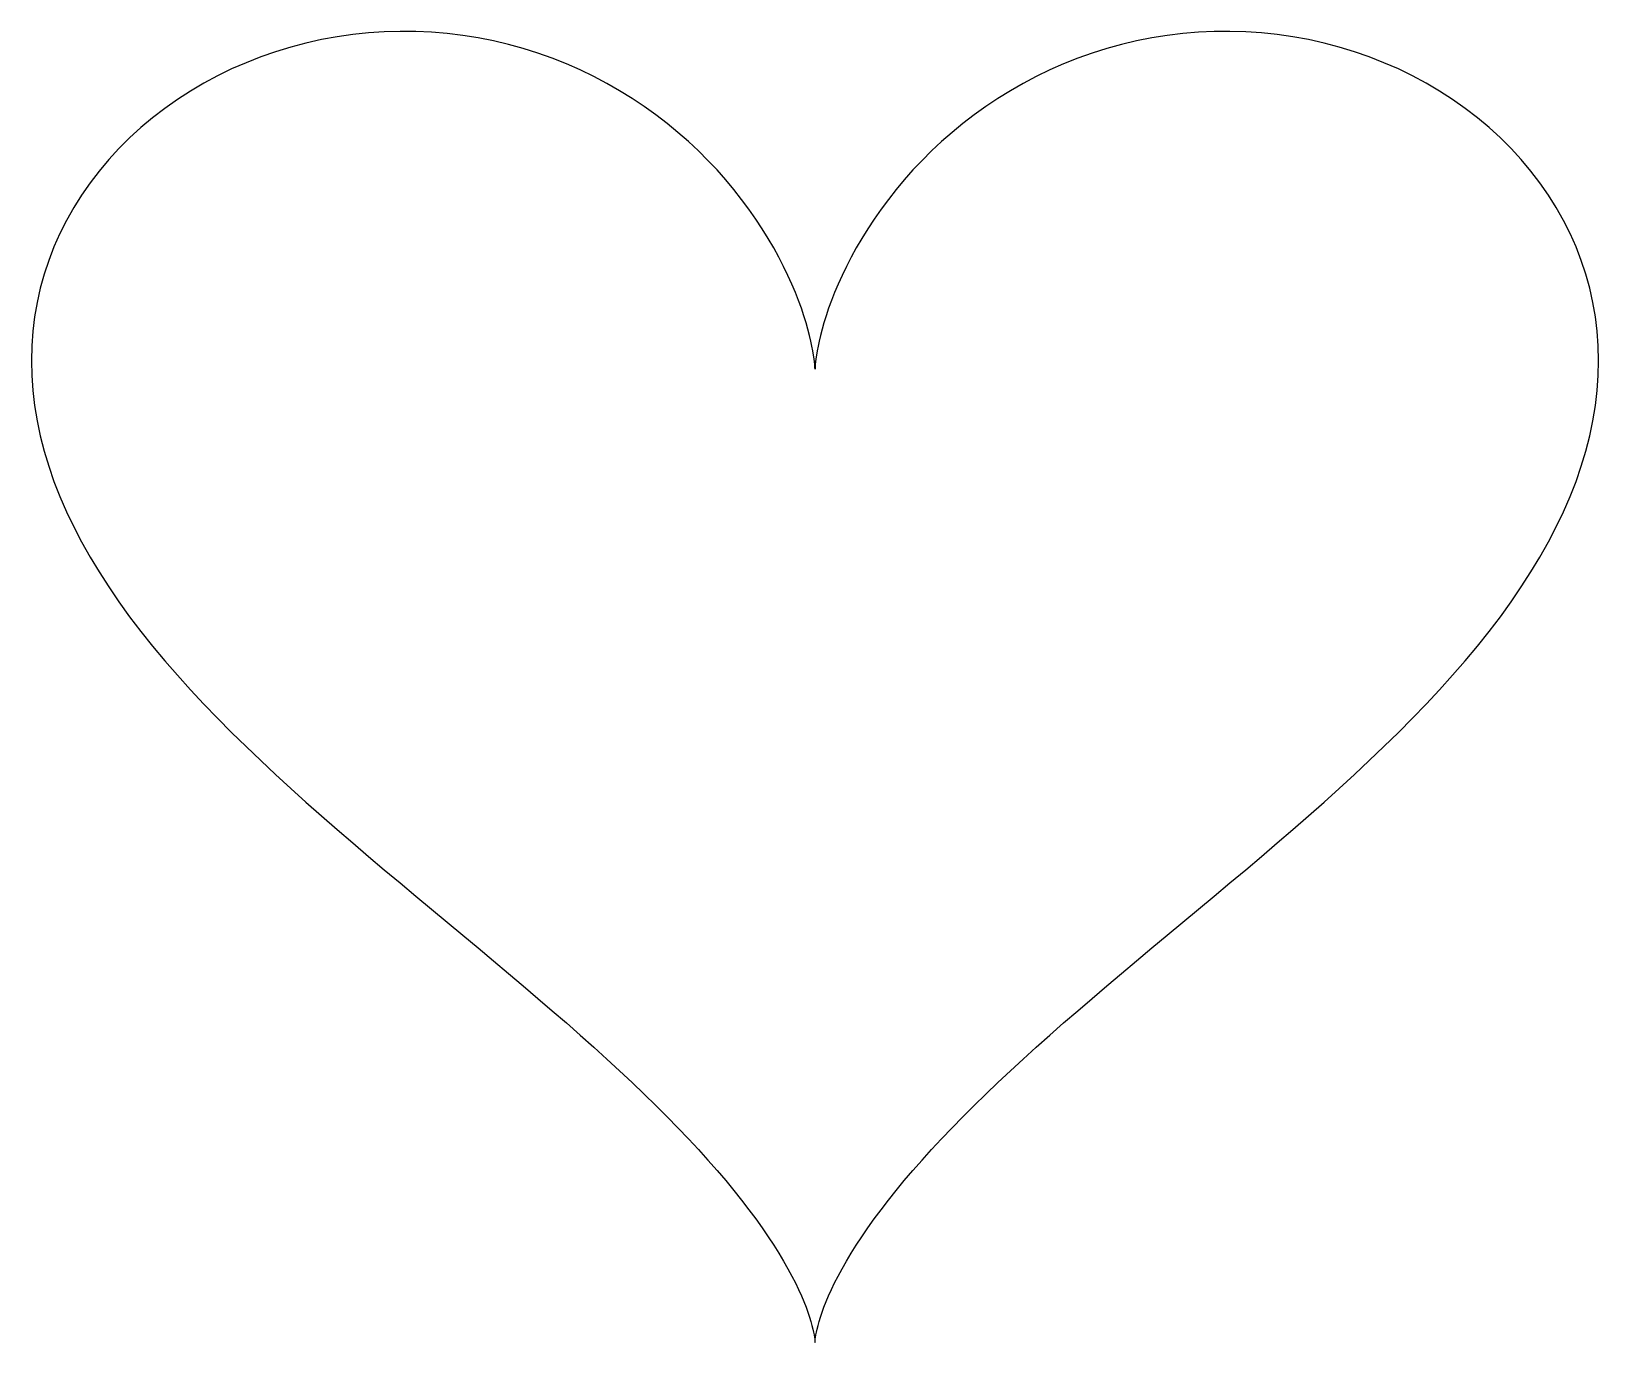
# Model space of a CAD drawing. Header units: metres. Extents: x -19 to 19, y -18.8 to 13.
import ezdxf

# ---------------------------------------------------------------- set-up
doc = ezdxf.new("R2010")
doc.units = ezdxf.units.M

msp = doc.modelspace()

# ---------------------------------------------------------------- linework, layer by layer
for p, q in [((-10.826, 12.948), (-11.208, 12.907)), ((-10.444, 12.973), (-10.826, 12.948)), ((-10.061, 12.984), (-10.444, 12.973)), ((-9.678, 12.981), (-10.061, 12.984)), ((-9.297, 12.963), (-9.678, 12.981)), ((-8.918, 12.932), (-9.297, 12.963)), ((-8.541, 12.886), (-8.918, 12.932)), ((8.918, 12.932), (8.541, 12.886)), ((9.297, 12.963), (8.918, 12.932)), ((9.678, 12.981), (9.297, 12.963)), ((10.061, 12.984), (9.678, 12.981)), ((10.444, 12.973), (10.061, 12.984)), ((10.826, 12.948), (10.444, 12.973)), ((11.208, 12.907), (10.826, 12.948)), ((-12.712, 12.602), (-13.079, 12.49)), ((-12.341, 12.7), (-12.712, 12.602)), ((-11.966, 12.784), (-12.341, 12.7)), ((-11.588, 12.853), (-11.966, 12.784)), ((-11.208, 12.907), (-11.588, 12.853)), ((-8.168, 12.826), (-8.541, 12.886)), ((-7.798, 12.753), (-8.168, 12.826)), ((-7.433, 12.666), (-7.798, 12.753)), ((-7.072, 12.567), (-7.433, 12.666)), ((-6.718, 12.455), (-7.072, 12.567)), ((7.072, 12.567), (6.718, 12.455)), ((7.433, 12.666), (7.072, 12.567)), ((7.798, 12.753), (7.433, 12.666)), ((8.168, 12.826), (7.798, 12.753)), ((8.541, 12.886), (8.168, 12.826)), ((11.588, 12.853), (11.208, 12.907)), ((11.966, 12.784), (11.588, 12.853)), ((12.341, 12.7), (11.966, 12.784)), ((12.712, 12.602), (12.341, 12.7)), ((13.079, 12.49), (12.712, 12.602)), ((-13.795, 12.225), (-14.144, 12.072)), ((-13.44, 12.364), (-13.795, 12.225)), ((-13.079, 12.49), (-13.44, 12.364)), ((-6.369, 12.331), (-6.718, 12.455)), ((-6.027, 12.195), (-6.369, 12.331)), ((-5.692, 12.048), (-6.027, 12.195)), ((6.027, 12.195), (5.692, 12.048)), ((6.369, 12.331), (6.027, 12.195)), ((6.718, 12.455), (6.369, 12.331)), ((13.44, 12.364), (13.079, 12.49)), ((13.795, 12.225), (13.44, 12.364)), ((14.144, 12.072), (13.795, 12.225)), ((-14.486, 11.906), (-14.819, 11.727)), ((-14.144, 12.072), (-14.486, 11.906)), ((-5.365, 11.89), (-5.692, 12.048)), ((-5.046, 11.722), (-5.365, 11.89)), ((5.365, 11.89), (5.046, 11.722)), ((5.692, 12.048), (5.365, 11.89)), ((14.486, 11.906), (14.144, 12.072)), ((14.819, 11.727), (14.486, 11.906)), ((-15.144, 11.535), (-15.46, 11.332)), ((-14.819, 11.727), (-15.144, 11.535)), ((-4.736, 11.545), (-5.046, 11.722)), ((-4.434, 11.358), (-4.736, 11.545)), ((4.736, 11.545), (4.434, 11.358)), ((5.046, 11.722), (4.736, 11.545)), ((15.144, 11.535), (14.819, 11.727)), ((15.46, 11.332), (15.144, 11.535)), ((-15.766, 11.116), (-16.061, 10.889)), ((-15.46, 11.332), (-15.766, 11.116)), ((-4.141, 11.164), (-4.434, 11.358)), ((-3.858, 10.961), (-4.141, 11.164)), ((4.141, 11.164), (3.858, 10.961)), ((4.434, 11.358), (4.141, 11.164)), ((15.766, 11.116), (15.46, 11.332)), ((16.061, 10.889), (15.766, 11.116)), ((-16.345, 10.651), (-16.617, 10.402)), ((-16.061, 10.889), (-16.345, 10.651)), ((-3.585, 10.751), (-3.858, 10.961)), ((-3.322, 10.536), (-3.585, 10.751)), ((3.585, 10.751), (3.322, 10.536)), ((3.858, 10.961), (3.585, 10.751)), ((16.345, 10.651), (16.061, 10.889)), ((16.617, 10.402), (16.345, 10.651)), ((-16.617, 10.402), (-16.876, 10.144)), ((-3.07, 10.314), (-3.322, 10.536)), ((-2.827, 10.088), (-3.07, 10.314)), ((3.07, 10.314), (2.827, 10.088)), ((3.322, 10.536), (3.07, 10.314)), ((16.876, 10.144), (16.617, 10.402)), ((-16.876, 10.144), (-17.123, 9.875)), ((-2.596, 9.858), (-2.827, 10.088)), ((2.827, 10.088), (2.596, 9.858)), ((17.123, 9.875), (16.876, 10.144)), ((-17.357, 9.597), (-17.576, 9.311)), ((-17.123, 9.875), (-17.357, 9.597)), ((-2.375, 9.624), (-2.596, 9.858)), ((-2.165, 9.388), (-2.375, 9.624)), ((2.375, 9.624), (2.165, 9.388)), ((2.596, 9.858), (2.375, 9.624)), ((17.357, 9.597), (17.123, 9.875)), ((17.576, 9.311), (17.357, 9.597)), ((-17.576, 9.311), (-17.781, 9.016)), ((-1.966, 9.151), (-2.165, 9.388)), ((-1.778, 8.912), (-1.966, 9.151)), ((1.966, 9.151), (1.778, 8.912)), ((2.165, 9.388), (1.966, 9.151)), ((17.781, 9.016), (17.576, 9.311)), ((-17.781, 9.016), (-17.972, 8.713)), ((-1.601, 8.674), (-1.778, 8.912)), ((1.778, 8.912), (1.601, 8.674)), ((17.972, 8.713), (17.781, 9.016)), ((-18.147, 8.403), (-18.307, 8.086)), ((-17.972, 8.713), (-18.147, 8.403)), ((-1.434, 8.436), (-1.601, 8.674)), ((-1.278, 8.2), (-1.434, 8.436)), ((1.434, 8.436), (1.278, 8.2)), ((1.601, 8.674), (1.434, 8.436)), ((18.147, 8.403), (17.972, 8.713)), ((18.307, 8.086), (18.147, 8.403)), ((-18.307, 8.086), (-18.451, 7.763)), ((-1.133, 7.966), (-1.278, 8.2)), ((1.278, 8.2), (1.133, 7.966)), ((18.451, 7.763), (18.307, 8.086)), ((-18.451, 7.763), (-18.578, 7.433)), ((-0.999, 7.735), (-1.133, 7.966)), ((-0.874, 7.508), (-0.999, 7.735)), ((0.999, 7.735), (0.874, 7.508)), ((1.133, 7.966), (0.999, 7.735)), ((18.578, 7.433), (18.451, 7.763)), ((-18.578, 7.433), (-18.689, 7.099)), ((-0.76, 7.286), (-0.874, 7.508)), ((-0.656, 7.069), (-0.76, 7.286)), ((0.76, 7.286), (0.656, 7.069)), ((0.874, 7.508), (0.76, 7.286)), ((18.689, 7.099), (18.578, 7.433)), ((-18.689, 7.099), (-18.784, 6.759)), ((-0.561, 6.859), (-0.656, 7.069)), ((-0.475, 6.655), (-0.561, 6.859)), ((0.561, 6.859), (0.475, 6.655)), ((0.656, 7.069), (0.561, 6.859)), ((18.784, 6.759), (18.689, 7.099)), ((-18.784, 6.759), (-18.861, 6.414)), ((-0.398, 6.459), (-0.475, 6.655)), ((0.475, 6.655), (0.398, 6.459)), ((18.861, 6.414), (18.784, 6.759)), ((-18.861, 6.414), (-18.922, 6.066)), ((-0.329, 6.271), (-0.398, 6.459)), ((-0.269, 6.092), (-0.329, 6.271)), ((-0.216, 5.923), (-0.269, 6.092)), ((0.269, 6.092), (0.216, 5.923)), ((0.329, 6.271), (0.269, 6.092)), ((0.398, 6.459), (0.329, 6.271)), ((18.922, 6.066), (18.861, 6.414)), ((-18.965, 5.714), (-18.991, 5.358)), ((-18.922, 6.066), (-18.965, 5.714)), ((-0.171, 5.764), (-0.216, 5.923)), ((-0.132, 5.615), (-0.171, 5.764)), ((0.171, 5.764), (0.132, 5.615)), ((0.216, 5.923), (0.171, 5.764)), ((18.965, 5.714), (18.922, 6.066)), ((18.991, 5.358), (18.965, 5.714)), ((-18.991, 5.358), (-19, 5)), ((-0.099, 5.478), (-0.132, 5.615)), ((-0.073, 5.352), (-0.099, 5.478)), ((-0.051, 5.238), (-0.073, 5.352)), ((0.073, 5.352), (0.051, 5.238)), ((0.099, 5.478), (0.073, 5.352)), ((0.132, 5.615), (0.099, 5.478)), ((19, 5), (18.991, 5.358)), ((-19, 5), (-18.991, 4.639)), ((-0.034, 5.137), (-0.051, 5.238)), ((-0.022, 5.049), (-0.034, 5.137)), ((-0.013, 4.973), (-0.022, 5.049)), ((-0.006, 4.911), (-0.013, 4.973)), ((0.013, 4.973), (0.006, 4.911)), ((0.022, 5.049), (0.013, 4.973)), ((0.034, 5.137), (0.022, 5.049)), ((0.051, 5.238), (0.034, 5.137)), ((18.991, 4.639), (19, 5)), ((-18.991, 4.639), (-18.965, 4.277)), ((-0.003, 4.863), (-0.006, 4.911)), ((-0.001, 4.828), (-0.003, 4.863)), ((0, 4.807), (-0.001, 4.828)), ((0.001, 4.828), (0, 4.807)), ((0, 4.807), (0, 4.8)), ((0, 4.8), (0, 4.807)), ((0.003, 4.863), (0.001, 4.828)), ((0.006, 4.911), (0.003, 4.863)), ((18.965, 4.277), (18.991, 4.639)), ((-18.965, 4.277), (-18.922, 3.912)), ((18.922, 3.912), (18.965, 4.277)), ((-18.922, 3.912), (-18.861, 3.546)), ((18.861, 3.546), (18.922, 3.912)), ((-18.861, 3.546), (-18.784, 3.18)), ((18.784, 3.18), (18.861, 3.546)), ((-18.784, 3.18), (-18.689, 2.812)), ((18.689, 2.812), (18.784, 3.18)), ((-18.689, 2.812), (-18.578, 2.444)), ((18.578, 2.444), (18.689, 2.812)), ((-18.578, 2.444), (-18.451, 2.076)), ((18.451, 2.076), (18.578, 2.444)), ((-18.451, 2.076), (-18.307, 1.708)), ((18.307, 1.708), (18.451, 2.076)), ((-18.307, 1.708), (-18.147, 1.341)), ((18.147, 1.341), (18.307, 1.708)), ((-18.147, 1.341), (-17.972, 0.974)), ((17.972, 0.974), (18.147, 1.341)), ((-17.972, 0.974), (-17.781, 0.608)), ((17.781, 0.608), (17.972, 0.974)), ((-17.781, 0.608), (-17.576, 0.243)), ((17.576, 0.243), (17.781, 0.608)), ((-17.576, 0.243), (-17.357, -0.12)), ((17.357, -0.12), (17.576, 0.243)), ((-17.357, -0.12), (-17.123, -0.483)), ((17.123, -0.483), (17.357, -0.12)), ((-17.123, -0.483), (-16.876, -0.844)), ((16.876, -0.844), (17.123, -0.483)), ((-16.876, -0.844), (-16.617, -1.203)), ((16.617, -1.203), (16.876, -0.844)), ((-16.617, -1.203), (-16.345, -1.561)), ((16.345, -1.561), (16.617, -1.203)), ((-16.345, -1.561), (-16.061, -1.917)), ((16.061, -1.917), (16.345, -1.561)), ((-16.061, -1.917), (-15.766, -2.271)), ((-15.766, -2.271), (-15.46, -2.623)), ((15.46, -2.623), (15.766, -2.271)), ((15.766, -2.271), (16.061, -1.917)), ((-15.46, -2.623), (-15.144, -2.973)), ((15.144, -2.973), (15.46, -2.623)), ((-15.144, -2.973), (-14.819, -3.321)), ((14.819, -3.321), (15.144, -2.973)), ((-14.819, -3.321), (-14.486, -3.667)), ((14.486, -3.667), (14.819, -3.321)), ((-14.486, -3.667), (-14.144, -4.011)), ((14.144, -4.011), (14.486, -3.667)), ((-14.144, -4.011), (-13.795, -4.353)), ((13.795, -4.353), (14.144, -4.011)), ((-13.795, -4.353), (-13.44, -4.693)), ((13.44, -4.693), (13.795, -4.353)), ((-13.44, -4.693), (-13.079, -5.031)), ((13.079, -5.031), (13.44, -4.693)), ((-13.079, -5.031), (-12.712, -5.366)), ((12.712, -5.366), (13.079, -5.031)), ((-12.712, -5.366), (-12.341, -5.7)), ((-12.341, -5.7), (-11.966, -6.031)), ((11.966, -6.031), (12.341, -5.7)), ((12.341, -5.7), (12.712, -5.366)), ((-11.966, -6.031), (-11.588, -6.361)), ((11.588, -6.361), (11.966, -6.031)), ((-11.588, -6.361), (-11.208, -6.688)), ((11.208, -6.688), (11.588, -6.361)), ((-11.208, -6.688), (-10.826, -7.014)), ((10.826, -7.014), (11.208, -6.688)), ((-10.826, -7.014), (-10.444, -7.337)), ((10.444, -7.337), (10.826, -7.014)), ((-10.444, -7.337), (-10.061, -7.658)), ((10.061, -7.658), (10.444, -7.337)), ((-10.061, -7.658), (-9.678, -7.977)), ((-9.678, -7.977), (-9.297, -8.295)), ((9.297, -8.295), (9.678, -7.977)), ((9.678, -7.977), (10.061, -7.658)), ((-9.297, -8.295), (-8.541, -8.923)), ((8.541, -8.923), (9.297, -8.295)), ((-8.541, -8.923), (-8.168, -9.234)), ((8.168, -9.234), (8.541, -8.923)), ((-8.168, -9.234), (-7.798, -9.542)), ((7.798, -9.542), (8.168, -9.234)), ((-7.798, -9.542), (-7.433, -9.849)), ((-7.433, -9.849), (-7.072, -10.153)), ((7.072, -10.153), (7.433, -9.849)), ((7.433, -9.849), (7.798, -9.542)), ((-7.072, -10.153), (-6.718, -10.455)), ((6.718, -10.455), (7.072, -10.153)), ((-6.718, -10.455), (-6.369, -10.755)), ((6.369, -10.755), (6.718, -10.455)), ((-6.369, -10.755), (-6.027, -11.052)), ((6.027, -11.052), (6.369, -10.755)), ((-6.027, -11.052), (-5.692, -11.346)), ((-5.692, -11.346), (-5.365, -11.638)), ((5.365, -11.638), (5.692, -11.346)), ((5.692, -11.346), (6.027, -11.052)), ((-5.365, -11.638), (-5.046, -11.927)), ((5.046, -11.927), (5.365, -11.638)), ((-5.046, -11.927), (-4.736, -12.213)), ((4.736, -12.213), (5.046, -11.927)), ((-4.736, -12.213), (-4.434, -12.495)), ((-4.434, -12.495), (-4.141, -12.775)), ((4.141, -12.775), (4.434, -12.495)), ((4.434, -12.495), (4.736, -12.213)), ((-4.141, -12.775), (-3.858, -13.051)), ((3.858, -13.051), (4.141, -12.775)), ((-3.858, -13.051), (-3.585, -13.324)), ((3.585, -13.324), (3.858, -13.051)), ((-3.585, -13.324), (-3.322, -13.592)), ((-3.322, -13.592), (-3.07, -13.857)), ((3.07, -13.857), (3.322, -13.592)), ((3.322, -13.592), (3.585, -13.324)), ((-3.07, -13.857), (-2.827, -14.117)), ((2.827, -14.117), (3.07, -13.857)), ((-2.827, -14.117), (-2.596, -14.373)), ((-2.596, -14.373), (-2.375, -14.624)), ((2.375, -14.624), (2.596, -14.373)), ((2.596, -14.373), (2.827, -14.117)), ((-2.375, -14.624), (-2.165, -14.871)), ((2.165, -14.871), (2.375, -14.624)), ((-2.165, -14.871), (-1.966, -15.112)), ((-1.966, -15.112), (-1.778, -15.348)), ((1.778, -15.348), (1.966, -15.112)), ((1.966, -15.112), (2.165, -14.871)), ((-1.778, -15.348), (-1.601, -15.578)), ((-1.601, -15.578), (-1.434, -15.802)), ((1.434, -15.802), (1.601, -15.578)), ((1.601, -15.578), (1.778, -15.348)), ((-1.434, -15.802), (-1.278, -16.02)), ((1.278, -16.02), (1.434, -15.802)), ((-1.278, -16.02), (-1.133, -16.232)), ((-1.133, -16.232), (-0.999, -16.437)), ((0.999, -16.437), (1.133, -16.232)), ((1.133, -16.232), (1.278, -16.02)), ((-0.999, -16.437), (-0.874, -16.635)), ((-0.874, -16.635), (-0.76, -16.826)), ((0.76, -16.826), (0.874, -16.635)), ((0.874, -16.635), (0.999, -16.437)), ((-0.76, -16.826), (-0.656, -17.009)), ((-0.656, -17.009), (-0.561, -17.185)), ((0.561, -17.185), (0.656, -17.009)), ((0.656, -17.009), (0.76, -16.826)), ((-0.561, -17.185), (-0.475, -17.353)), ((-0.475, -17.353), (-0.398, -17.512)), ((0.398, -17.512), (0.475, -17.353)), ((0.475, -17.353), (0.561, -17.185)), ((-0.398, -17.512), (-0.329, -17.663)), ((-0.329, -17.663), (-0.269, -17.806)), ((-0.269, -17.806), (-0.216, -17.94)), ((0.216, -17.94), (0.269, -17.806)), ((0.269, -17.806), (0.329, -17.663)), ((0.329, -17.663), (0.398, -17.512)), ((-0.216, -17.94), (-0.171, -18.065)), ((-0.171, -18.065), (-0.132, -18.18)), ((-0.132, -18.18), (-0.099, -18.286)), ((0.099, -18.286), (0.132, -18.18)), ((0.132, -18.18), (0.171, -18.065)), ((0.171, -18.065), (0.216, -17.94)), ((-0.099, -18.286), (-0.073, -18.383)), ((-0.073, -18.383), (-0.051, -18.47)), ((-0.051, -18.47), (-0.034, -18.547)), ((-0.034, -18.547), (-0.022, -18.613)), ((-0.022, -18.613), (-0.013, -18.67)), ((0.013, -18.67), (0.022, -18.613)), ((0.022, -18.613), (0.034, -18.547)), ((0.034, -18.547), (0.051, -18.47)), ((0.051, -18.47), (0.073, -18.383)), ((0.073, -18.383), (0.099, -18.286)), ((-0.013, -18.67), (-0.006, -18.717)), ((-0.006, -18.717), (-0.003, -18.753)), ((-0.003, -18.753), (-0.001, -18.779)), ((-0.001, -18.779), (0, -18.795)), ((0, -18.795), (0.001, -18.779)), ((0, -18.795), (0, -18.8)), ((0, -18.8), (0, -18.795)), ((0.001, -18.779), (0.003, -18.753)), ((0.003, -18.753), (0.006, -18.717)), ((0.006, -18.717), (0.013, -18.67))]:
    msp.add_line(p, q)

doc.saveas('drawing.dxf')
